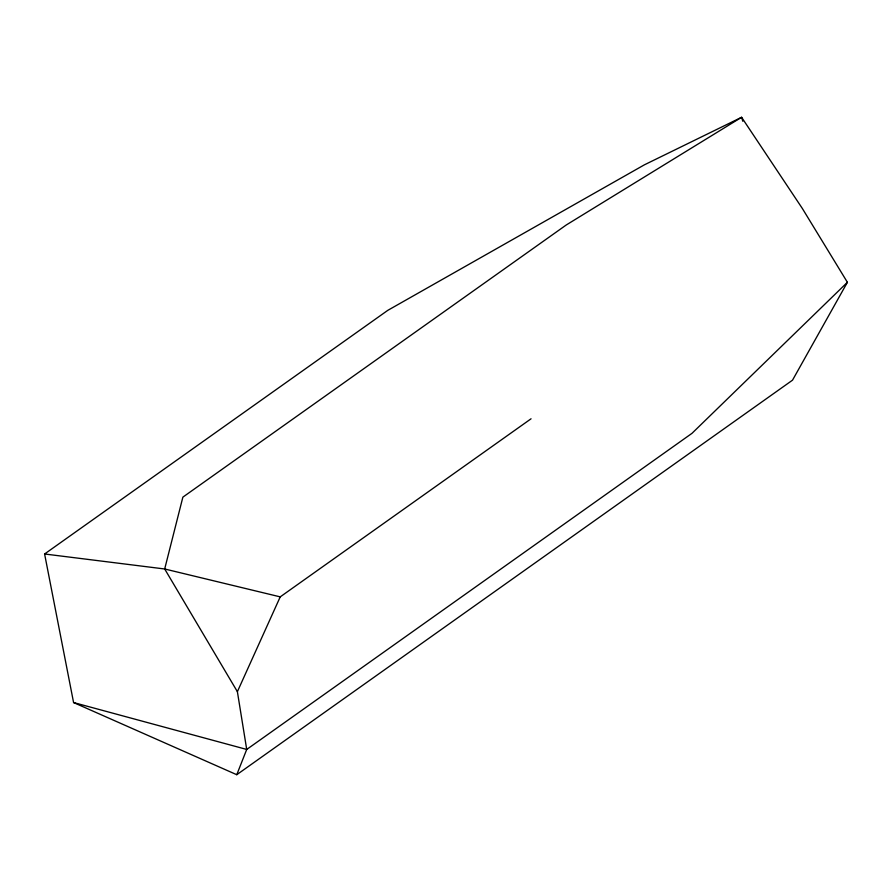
<?xml version="1.0" encoding="UTF-8"?>
<svg xmlns="http://www.w3.org/2000/svg" width="892" height="892" viewBox="0 0 892 892"><rect width="100%" height="100%" fill="white"/><g stroke="black" fill="none" stroke-linecap="round" stroke-linejoin="round"><path stroke-width="1.34" d="M236.77 774.713L246.716 749.447L237.383 691.679L164.685 568.985L182.871 497.145L566.23 224.996L741.598 117.287L802.321 208.438L847.4 282.296L792.52 380.17L236.77 774.713L73.579 702.55L44.6 553.988L387.797 310.349L644.414 164.819L741.598 117.287L742.813 121.279M237.383 691.679L280.222 596.871L531.052 418.794M847.4 282.296L691.991 433.334L246.716 749.447L73.579 702.55M44.6 553.988L164.685 568.985L280.222 596.871"/></g></svg>
